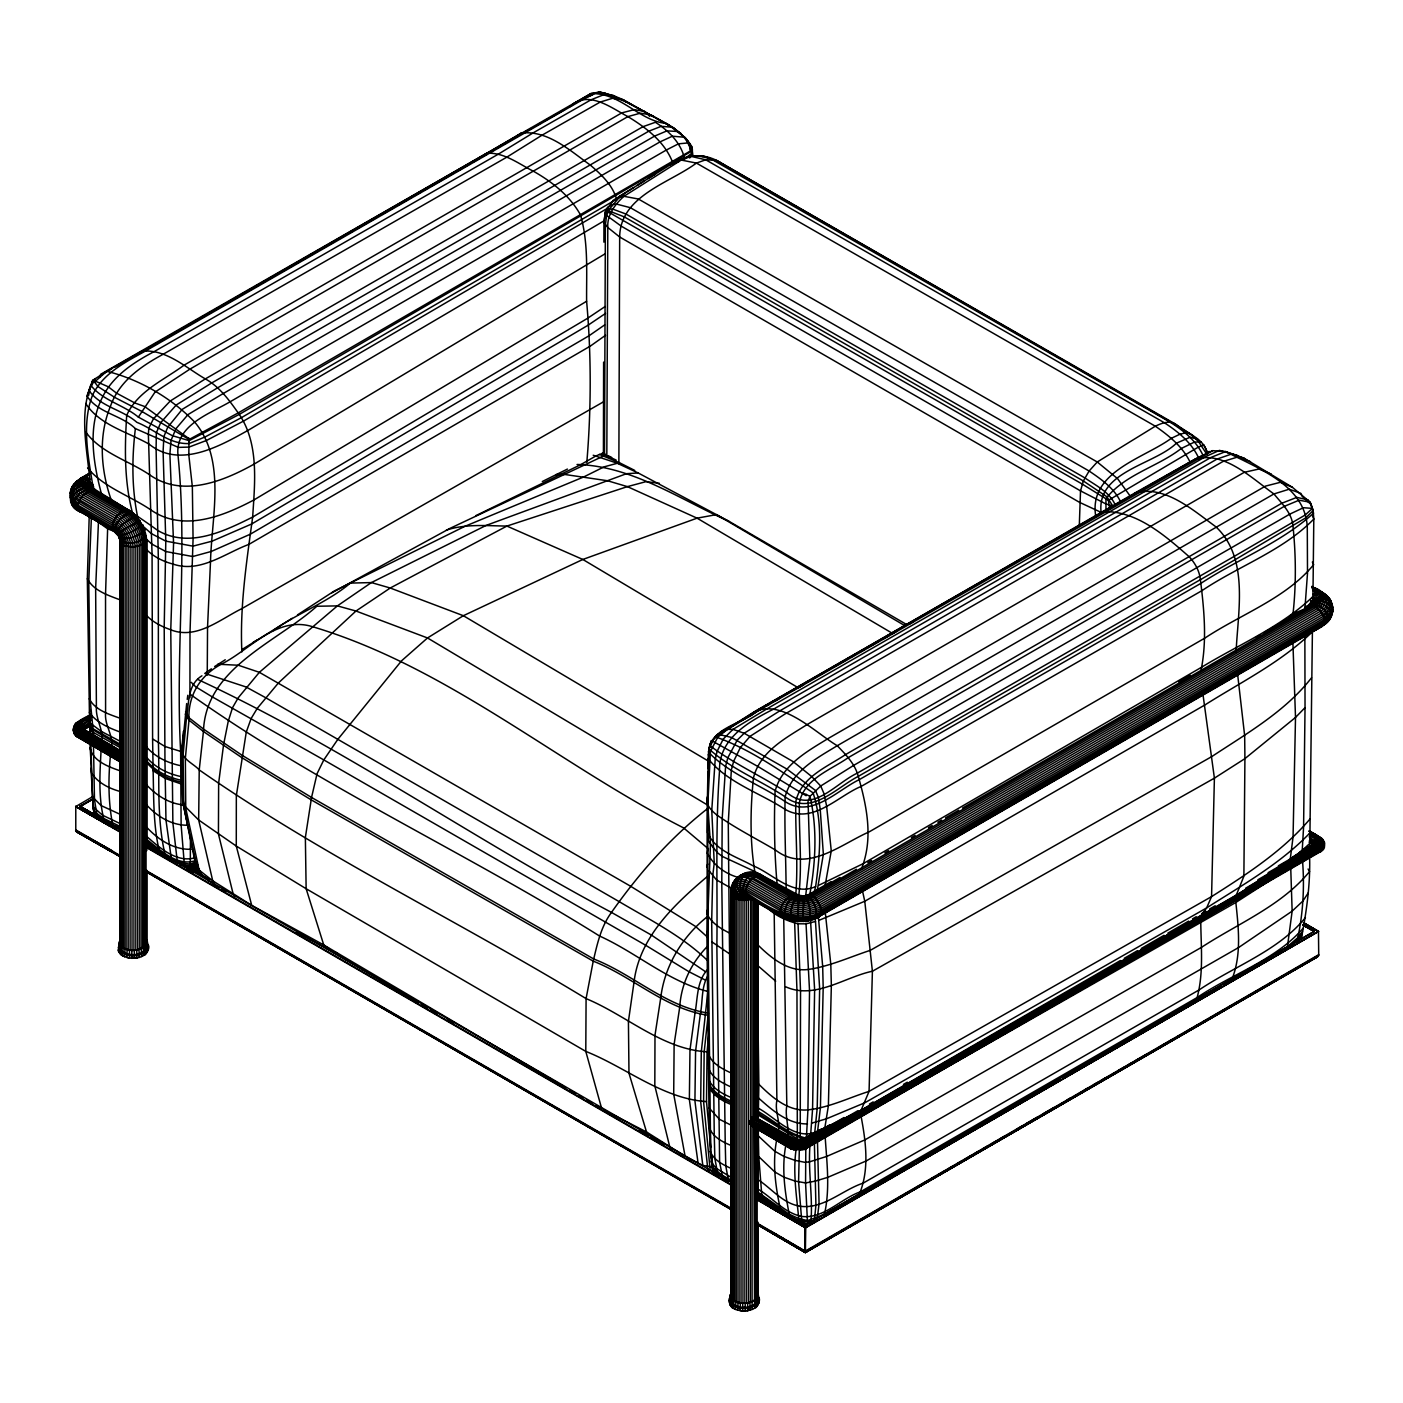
<?xml version="1.0" encoding="UTF-8"?>
<svg xmlns="http://www.w3.org/2000/svg" width="1403" height="1403" viewBox="0 0 1403 1403"><rect width="100%" height="100%" fill="white"/><g stroke="black" fill="none" stroke-linecap="round" stroke-linejoin="round"><path stroke-width="1.5" d="M184.635 867.808L181.127 825.034L180.636 751.394C175.217 652.746 187.809 554.185 178.058 455.712C174.41 425.512 209.257 414.043 230.022 401.819L666.232 150.086L678.403 143.843L688.242 142.913L691.697 146.491L692.819 155.891M189.931 697.659L190.001 632.771L193.07 539.155L192.351 486.683L188.826 455.168L189.002 438.648L144.632 406.502L134.881 402.994L116.431 393.086L108.189 386.737L93.001 380.125C77.849 412.131 87.46 450.17 90.248 483.965M689.592 157.96L692.363 155.347L692.363 149.402L689.487 145.351M757.269 1224.731L757.269 1292.584C759.093 1305.088 735.295 1306.596 730.945 1296.477L730.823 891.87L732.875 884.153L732.401 888.169M603.413 453.695L603.623 362.097M603.904 242.158L603.939 222.533L605.412 211.59L613.251 200.296L676.877 160.696C690.574 153.734 707.13 154.102 720.213 162.502L1178.152 426.266C1188.534 434.158 1206.019 439.577 1207.334 454.888M707.813 983.941L707.796 772.018M757.795 1199.986L805.497 1227.607L805.322 1252.581L1318.276 956.25L1318.715 954.706L805.304 1251.108L756.164 1222.574M604.5 454.695L605.377 224.848L606.622 215.466L609.533 208.959L619.723 196.876L623.914 196.297L638.347 198.998L1097.251 461.99L1117.56 478.633L1130.257 496.171M606.815 457.132L607.797 227.496C607.008 214.712 615.023 204.417 623.914 196.297L681.262 160.065L691.048 156.364L705.744 159.802L1164.244 422.671C1178.31 431.826 1191.989 442.927 1198.969 458.658M618.863 463.727L619.67 236.984C620.179 195.736 669.424 183.232 696.414 163.081L705.744 159.802L716.53 160.328L1174.644 423.618L1193.164 435.772M1095.831 516.742C1087.886 471.794 1143.813 458.535 1171.33 438.297L1180.046 434.176L1185.325 432.931L1189.937 433.773L1198.548 441.594L1206.527 453.818L1206.773 450.837L1203.774 444.821L1198.302 447.136L1108.388 500.292L1082.151 484.017L608.639 212.169M89.915 734.769L89.915 724.351L90.809 734.295M207.241 675.106L207.539 627.369L210.503 561.674C211.66 516.181 226.444 459.64 194.614 421.987C171.289 397.803 139.037 379.248 106.786 371.286L93.001 380.125L98.087 386.614L114.783 397.452L141.773 411.377L189.124 439.472L238.177 412.92L690.539 150.875L689.399 143.457L684.594 137.231L673.914 128.111L623.037 99.666L613.514 95.597L599.677 91.984L590.944 93.545L100.63 374.32L100.051 377.302M586.822 462.288C591.312 408.606 591.382 354.836 586.612 301.277C586.366 272.498 588.576 242.737 580.421 214.782C569.899 195.876 552.344 181.987 533.789 171.447C518.864 163.958 504.133 152.12 486.595 153.278L115.309 366.92M758.216 1121.278L758.883 1084.273L756.936 948.147M1079.275 526.388L1080.52 490.875L1083.344 480.983L1089.114 471.022L1097.251 461.99L1155.318 426.196C1161.912 423.04 1170.821 419.462 1176.977 425.39M1309.753 848.622L1312.401 631.753C1281.413 662.111 1241.427 681.858 1204.984 704.902L864.774 901.27L818.703 920.456L822.684 966.492L823.193 987.782L820.422 1107.704L817.598 1131.186C795.694 1142.06 775.631 1117.454 758.234 1108.142M190.457 836.17L190.247 872.21L197.858 868.931M1309.665 858.864C1310.209 885.977 1306.298 912.792 1301.195 939.308M710.672 1147.303L706.516 1101.618L707.059 1051.812L709.252 1030.205M817.598 1131.186L861.021 1110.439L1236.113 895.588L1290.181 859.723L1302.23 850.428L1303.58 827.156L1305.036 707.638L1304.86 635.261M776.508 1140.797C772.194 1164.297 775.754 1188.779 781.015 1211.911L798.973 1221.452L807.549 1223.644L805.568 1182.939L805.813 1147.864M707.813 946.096L707.813 890.659M1312.892 601.712L1313.804 519.057L1313.138 510.587L1310.156 502.204L1292.338 487.262L1244.286 458.325L1225.643 451.556L1212.63 450.661L1196.11 458.553L1137.517 491.471L759.005 709.392C744.853 723.562 713.741 726.158 708.813 748.799C706.112 810.531 707.691 872.385 706.884 934.205L708.953 1107.844L710.251 1151.512L712.882 1171.593L712.514 1166.893L702.798 1165.455L686.961 1157.317M707.919 767.757L708.989 748.939L712.198 742.099M712.952 740.065L715.372 736.803C750.728 749.272 782.12 771.913 813.056 792.835C822.93 822.509 819.896 856.005 815.634 886.538C792.976 897.096 772.316 873.175 752.902 865.739C736.943 856.759 715.46 851.06 707.48 832.645L707.796 785.785M708.217 768.686L709.199 749.833M117.133 533.649C117.378 526.037 129.181 518.742 136.757 516.532L145 529.913L140.598 534.034L131.233 537.84L121.184 538.945L113.082 530.352C109.978 521.337 120.605 507.693 130.181 510.885L95.439 490.804C85.162 487.665 70.992 506.501 82.146 512.586C55.769 502.449 80.146 473.425 96.316 491.576M1212.63 450.661L762.197 708.568L727.42 729.367L717.757 737.171L710.444 751.429L707.796 805.041L710.462 844.01L707.866 915.685L710.427 1130.625L711.111 1153.757L714.022 1173.452M758.216 1111.562C773.982 1120.541 788.258 1134.115 806.392 1138.166L807.935 1109.878L809.531 990.693L806.041 923.84L815.494 921.455L814.775 917.58M95.439 490.804L97.333 492.313L93.299 487.472C87.126 482.842 76.919 482.544 71.728 488.805L72.868 495.89L75.499 499.17L113.573 521.723C121.973 527.107 128.234 536.455 128.848 546.539L128.848 949.796C135.214 950.76 145.088 949.656 146.789 942.185L146.789 870.228M74.885 731.331L74.833 733.173C68.537 724.036 84.952 717.792 90.353 714.811M119.729 745.572L90.686 728.49L89.406 712.724L87.319 578.72L89.213 516.164M119.308 761.198L76.797 736.61C72.43 733.804 71.535 724.422 78.55 725.053C90.704 728.403 75.499 732.98 90.125 723.457M118.501 948.972C116.239 952.374 126.445 958.179 120.974 954.636L121.675 947.13L119.308 943.202L119.816 940.396M119.009 944.868L119.816 944.324L118.466 950.48L119.693 952.462L118.466 947.849L119.939 943.447M119.343 945.727C120.676 958.495 148.157 957.302 146.982 944.044L147.806 944.57C151.962 948.007 142.054 960.564 143.685 952.918L143.106 948.007L146.859 944.324L146.982 940.115L146.947 945.797M148.157 950.164L148.209 948.674M119.693 944.605L118.869 949.322C125.06 958.67 145.807 958.039 148.209 946.043L147.368 945.447M732.541 1299.827L732.541 1307.684L729.735 1304.632L729.876 1297.547C726.473 1301.23 734.471 1313.278 733.488 1305.825L734.085 1300.897L730.174 1295.898L731.577 1291.742L731.577 1295.67M730.56 1305.141L729.385 1301.668M757.866 1222.785L757.848 1296.74C758.97 1311.489 726.07 1310.893 730.226 1294.478M757.059 1291.479C761.601 1303.159 741.363 1305.79 734.085 1300.897M730.56 1297.284L729.735 1302.002C735.172 1313.541 765.95 1308.508 756.568 1294.566M757.83 1295.846L757.059 1295.425L758.672 1297.249C762.022 1301.072 753.464 1313.033 754.568 1305.614L753.727 1125.574M1304.79 607.517L1310.069 604.237L1310.981 600.203M1321.573 848.885L1319.557 852.112C1332.271 846.991 1316.803 832.944 1313.804 845.167L1313.752 842.765L1309.718 840.046M1322.713 846.5L1322.643 848.324L1323.994 846.693C1328.062 837.363 1312.875 836.504 1313.752 844.729L1313.05 843.133C1313.243 838.117 1321.503 834.645 1323.362 840.783L1323.362 842.747M1323.538 841.853L1321.17 847.482L806.567 1144.585L800.166 1145.918L790.503 1144.76L749.009 1120.576M962.493 808.058L1312.857 605.78C1318.083 603.746 1318.61 596.328 1313.208 594.153C1321.135 587.611 1330.132 597.064 1332.184 604.605C1336.077 619.232 1320.96 628.246 1309.455 632.823M92.808 518.145L107.628 528.808L105.541 594.258L105.593 712.917C104.278 725.105 113.853 735.716 111.468 747.694M93.475 744.975L94.475 799.587L97.368 817.686M93.755 736.803L90.318 701.377L88.775 581.807L91.405 516.883M810.022 1145.041C807.847 1171.014 813.109 1196.969 810.846 1222.907L807.549 1223.644M826.104 1239.778L805.34 1252.598L756.27 1224.065M98.403 523.231L95.65 588.383L96.404 707.217C95.509 719.423 103.945 730.367 101.928 742.433M810.706 1133.712L812.565 1109.229L814.634 989.746L810.443 918.842M90.476 714.53L90.266 723.159L101.156 731.314L119.957 741.17M479.826 157.574L521.25 133.075C547.801 129.97 570.162 150.735 590.347 165.116C601.186 174.428 612.62 185.038 616.601 199.208L241.509 417.603L205.031 436.982L189.072 443.541C169.184 444.488 154.295 429.213 136.845 422.321C122.359 409.43 100.069 406.8 88.863 390.28L94.738 379.95M804.147 1141.148L800.219 1140.13L800.534 991.377L798.061 923.788C786.259 920.754 774.754 915.545 766.178 906.671M799.868 1149.671C805.269 1151.828 803.744 1144.813 802.498 1141.972C795.764 1137.289 801.516 1145.199 809.285 1136.465M800.219 1140.13L797.342 1138.85L796.957 990.658L794.659 922.911M799.289 1150.67L798.588 1181.922L801.99 1223.942M183.407 731.349L181.688 750.149L182.741 801.937L195.683 864.844L199.208 872.456L209.065 880.821M186.669 703.569L181.846 751.762L182.741 801.937L196.911 867.457L199.208 872.456L203.786 876.998M74.78 485.947L74.92 484.456L71.956 487.963L71.956 491.032M119.571 831.786L75.674 806.444L119.746 831.611M710.199 1170.488L703.587 1101.688L704.166 1051.934L708.392 1013.071C666.162 1006.968 632.823 974.12 593.732 958.986L311.554 797.448L242.105 755.305L203.733 729.262L189.265 717.985L185.529 711.865M1331.377 605.465C1332.464 595.03 1318.592 590.189 1311.787 597.888M101.051 750.921C99.806 774.175 98.228 798.605 104.383 821.299M801.604 1141.744L802.393 1139.797L811.863 1134.325M1320.276 627.229C1325.853 623.195 1335.779 616.548 1328.746 608.832C1324.222 603.448 1315.856 600.659 1309.35 603.991M1332.184 604.605L1332.184 610.673M70.922 496.259C67.853 486.227 80.357 473.863 89.739 481.878L87.933 484.789L89.511 489.173L125.516 510.236C136.301 517.233 144.334 529.247 145.193 542.224L145.193 945.745L139.195 949.217L139.195 545.679C138.318 532.719 130.286 520.688 119.501 513.708L85.004 493.803C75.113 489.261 80.743 477.248 89.301 475.143M75.78 806.76L75.78 829.927L119.518 855.181M707.743 849.972L707.34 853.392C713.917 865.528 725.369 873.894 738.592 877.559L740.416 877.085M762.864 904.9C759.514 905.268 750.026 892.922 748.29 900.024L748.29 1302.51M796.08 1149.583C792.625 1173.978 797.044 1198.495 799.131 1222.837M110.381 756.217C108.101 779.875 108.241 804.41 113.327 827.735M181.899 748.518C180.689 758.935 193.561 763.46 199.226 769.914C322.269 855.549 458.15 920.859 586.086 998.62C626.071 1015.088 662.321 1049.356 707.059 1051.812M804.55 793.852L806.287 794.466L806.129 795.711L758.146 766.634L711.549 740.609L708.375 752.061C729.034 773.719 759.689 784.505 784.505 801.148C811.127 819.352 836.96 790.257 859.267 779.647L1200.933 583.332C1237.762 559.218 1280.921 542.856 1313.541 513.182L1312.331 509.57M1292.584 617.478C1296.284 587.033 1296.074 556.114 1292.935 525.616C1291.689 512.709 1281.711 503.449 1273.942 493.944C1252.388 478.809 1222.592 449.153 1193.778 459.921L756.164 710.655L716.319 735.54L714.881 737.803L722.107 731.209L727.42 729.367L732.98 729.367L744.186 733.243L793.326 761.741L811.53 776.403L820.72 785.996L823.982 793.589L826.613 805.971L831.26 850.849L824.771 887.503M1304.772 610.621L1307.508 573.213L1307.28 527.037C1305.106 484.807 1257.491 468.339 1225.643 451.556L1211.035 457.396L773.912 708.953C748.711 721.686 718.687 738.522 719.546 770.685C715.214 829.155 717.67 887.713 716.863 946.288L719.616 1162.315L722.826 1178.029L713.268 1170.47L712.514 1166.893L712.514 1172.136M814.319 1221.697L815.915 1205.054L814.406 1143.62M187.248 699.431L187.809 695.274M201.927 675.808C187.616 684.348 189.002 702.763 186.564 717.143L183.074 755.007L183.758 805.112L198.665 819.983L236.283 846.079L306.135 888.73L585.788 1051.391C625.668 1067.209 662.462 1098.584 706.516 1101.618M814.775 1132.309L817.195 1108.388L819.65 988.641L815.494 921.455M182.881 798.728L186.95 821.404M816.932 892.466L823.351 854.269L820.229 809.268L818.335 797.307L815.476 790.45L786.732 768.967L731.314 737.382L718.126 734.26L712.128 741.047L708.813 748.799C730.788 768.809 760.268 780.296 785.136 796.799C811.039 816.581 836.539 787.486 858.285 776.368L1235.254 559.622L1305.755 517.847L1313.138 510.587L1310.156 502.204L1299.09 500.205L1284.236 506.395L848.149 757.69C830.488 770.194 804.007 778.718 799.359 802.902C798.886 833.663 802.306 864.494 798.816 895.237L805.638 896.254L809.864 859.285L808.075 801.236L809.952 796.378L820.72 785.996L853.813 765.301L1289.743 514.164L1303.44 507.711L1312.436 508.395L1305.158 515.041L1234.675 556.114L857.268 773.158C834.276 783.926 812.547 814.687 786.609 792.274C761.496 776.122 733.506 763.565 709.813 745.589L711.549 740.609M1290.181 859.723L1293.057 837.047L1295.513 717.442L1292.882 642.03M88.599 395.628L90.844 384.65M801.481 897.517C807.619 898.078 797.009 928.348 809.478 920.193C811.355 913.844 809.233 896.219 802.358 897.394M817.177 1219.172L819.071 1203.932L817.458 1140.393M754.568 1308.245L752.078 1309.473L752.096 898.92C745.116 901.568 734.225 900.954 730.945 893.167C729.209 877.05 749.184 867.107 762.11 875.7L796.851 895.798L798.167 897.692M730.823 1295.267L731.559 889.344L730.945 1296.477M89.529 389.385L86.898 395.927C98 413.254 121.167 414.762 135.372 428.599C131.742 459.009 131.636 490.506 138.423 520.478M90.283 724.492L84.601 727.771L83.373 730.209C88.161 725.07 76.376 717.933 74.377 725.632L74.377 727.596M802.078 1148.706L805.585 1148.847L1321.17 851.288C1322.889 836.767 1302.738 848.762 1299.073 853.042M75.78 724.702L76.358 723.019L91.248 714.513M119.939 941.238C118.764 946.323 124.727 949.147 128.848 949.796M76.797 736.61L74.184 733.523C73.096 728.332 82.198 725.088 84.338 730.226L83.303 728.753M1236.113 651.711C1237.867 611.217 1249.354 558.166 1215.857 526.774C1193.585 510.674 1164.157 484.088 1134.729 493.225M119.588 538.243C118.553 530.79 119.343 546.995 125.113 545.644C132.25 547.801 142.597 547.188 146.578 539.962C145.789 527.809 138.266 516.55 128.147 510.026L94.211 490.436L91.669 487.42L92.931 484.403M83.864 729.385L81.567 724.685L75.639 724.158L74.833 727.789L76.797 731.244L120.605 756.866M786.031 1144.146C781.208 1168.19 785.014 1193.181 789.784 1217.015M787.118 1138.026C789.836 1127.381 784.61 1116.63 786.82 1105.827L783.733 918.912M1320.889 850.551L1322.678 849.499L1324.169 845.728C1319.294 834.785 1309.385 849.92 1303.633 851.06M83.531 728.859C81.479 724.772 73.868 726.017 73.307 730.595L74.675 734.33M1287.27 947.972L1292.145 911.143L1290.707 867.072M750.237 1122.926L790.222 1145.935L800.219 1147.128L806.83 1145.76L1321.608 848.552L1324.239 843.712L1322.854 839.959M778.016 1132.519C780.927 1121.891 774.456 1111.351 776.894 1100.478L774.193 913.651M83.742 729.122L83.566 730.104L84.022 728.438M1311.91 587.471C1322.433 589.453 1331.693 603.816 1318.943 609.831L816.371 899.989C806.848 904.865 794.852 905.163 785.259 900.305L750.71 880.365C741.521 871.737 725.754 883.75 735.751 893.237C736.768 899.358 757.62 898.148 747.062 897.938C720.844 891.589 742.257 861.828 760.724 875.718M1200.863 671.178C1207.176 640.978 1204.177 610.059 1200.407 579.737C1199.46 570.881 1195.093 563.059 1189.078 556.64C1165.262 535.823 1136.132 510.008 1102.583 511.692L1099.917 513.533M824.789 1128.205L828.384 1105.722L831.348 985.537L830.804 964.264L825.21 911.775M707.954 975.699C700.974 987.221 702.956 1001.812 700.255 1014.597L695.572 1051.215L694.923 1100.846L702.798 1165.455M809.636 895.254C815.704 863.143 817.475 828.156 809.952 796.378L806.287 794.466M119.869 541.014L119.799 537.279M824.035 1216.015C830.33 1190.235 826.911 1163.42 825.192 1137.272M198.104 867.703L197.911 870.088L201.278 874.63M800.096 1150.022C802.762 1130.8 790.029 1148.32 799.991 1150.022M800.517 1141.183C805.041 1135.343 811.144 1151.898 802.498 1149.303M813.81 893.711L815.634 886.538M1296.898 941.922C1302.913 915.685 1304.65 888.467 1302.598 861.652M1063.807 1076.575L1196.443 1000.023C1203.879 974.734 1201.056 947.884 1200.758 921.894L1200.722 919.912M757.62 1200.144L805.55 1227.818L1318.574 931.364L805.147 1227.607L805.304 1251.108L805.497 1227.607L770.878 1207.808M708.234 754.972L708.603 753.727M90.371 709.55L89.406 712.724C97 722.913 109.294 728.122 120.904 732.296M810.969 892.624C804.533 901.287 796.343 892.483 789.415 896.535C783.663 900.726 778.139 908.881 781.243 916.106C793.274 922.139 808.286 921.789 820.246 915.721L1323.292 625.282C1336.357 618.144 1319.434 599.73 1308.718 604.763M861.442 868.913C873.438 838.643 866.931 806.602 858.285 776.368C855.076 764.004 845.851 754.639 837.258 745.712C815.95 733.173 781.033 697.484 753.692 712.391L718.827 734.962M142.983 524.845L131.023 532.263L118.571 536.209M71.956 487.963L78.13 480.177M199.822 872.508L200.015 870.579M606.271 210.836L607.446 207.346L612.883 204.364L616.601 204.101L630.333 207.679L1089.114 471.022C1101.355 479.335 1114.333 488.279 1120.751 502.151M144.702 946.902L144.702 954.759L147.315 950.796M755.586 1299.581L755.586 1307.456L759.041 1302.861L758.234 1298.126M707.533 796.466C704.569 803.972 711.268 810.39 716.53 814.757C735.172 828.103 755.796 838.415 775.491 850.06C806.602 874.157 841.081 844.062 869.246 831.839L1205.002 638.014C1240.813 614.251 1286.095 598.38 1313.646 564.69L1312.349 562.077M738.048 1302.458L737.68 1310.121L742.731 1311.016L745.239 1310.823L745.186 1303.124M121.675 947.13L127.164 949.778L126.796 957.442L131.864 958.319L134.372 958.126L134.32 950.427L143.106 948.007M706.638 866.861L707.708 863.985M707.989 834.838L707.796 839.766L710.462 844.01L717.459 852.761L722.264 856.391L754.796 871.509L798.816 895.237M70.273 493.19L71.799 489.472M93.65 486.648C88.652 481.983 80.059 479.721 74.254 484.158C70.448 489.928 74.271 497.153 79.866 500.029L114.432 519.987C123.482 525.792 130.233 535.858 130.917 546.732L130.917 950.059M75.552 483.228C71.939 488.718 75.587 495.575 80.918 498.311L115.484 518.268C125.113 524.476 132.285 535.174 133.022 546.732L133.022 950.129M1332.569 609.814L1331.044 613.497L1324.239 619.775L821.088 910.266C808.602 916.597 792.923 916.966 780.349 910.687L745.922 890.817C740.924 886.819 732.471 889.695 733.26 896.745L733.26 1299.827M1328.746 620.389L1330.149 616.987L1328.781 618.092M1332.727 611.357L1331.201 615.075L1324.362 621.371L821.193 911.88C794.975 926.313 767.108 906.426 745.887 892.466C741.415 888.871 733.874 891.449 734.611 897.745L734.611 1300.739M74.85 724.807L74.008 728.648L76.078 732.296L119.974 757.971M731.244 888.222C732.875 880.365 742.696 879.681 748.343 883.644L782.927 903.62C793.94 909.144 807.672 908.811 818.615 903.251L1321.451 612.936C1328.325 609.814 1331.868 600.081 1325.361 594.732M734.015 883.013L736.996 878.366L735.435 882.049M858.531 1196.11C869.913 1170.628 865.949 1141.744 860.863 1115.227M1236.113 895.588L1243.882 876.244L1244.917 758.637L1244.671 735.803L1237.621 674.334M801.85 896.394L799.815 896.64L798.5 902.024L798.026 921.508L782.927 917.509L748.062 897.359C740.749 888.836 754.183 870.053 764.039 877.243M805.182 1225.1L1314.348 931.329L1303.58 925.086L1314.348 931.329L805.392 1225.17L756.112 1196.654M861.021 1110.439L869.071 1091.376L872.403 971.244L864.774 901.27L862.179 889.502M707.621 930.908L706.884 934.205L707.971 936.625M707.533 909.74L706.691 913.125C710.865 922.7 720.388 928.418 729.314 932.96L731.594 1104.705C722.563 1101.022 713.145 1095.848 708.761 1086.659M144.053 946.797L144.053 543.259C143.176 530.071 135.021 517.847 124.043 510.745L89.792 490.962C84.39 488.788 84.917 481.369 90.143 479.352C87.004 476.915 80.936 475.827 79.112 480.37L88.582 474.916M1323.538 845.658L1324.046 844.694M1313.997 931.417L1302.615 924.77M146.122 535.63C140.861 542.908 123.867 547.135 119.255 537.7M1313.103 845.588C1315.102 840.835 1322.959 842.993 1323.345 847.728L806.918 1146.83L800.236 1148.215L790.117 1147.005L749.763 1124.013M76.955 480.931L75.341 483.106L77.849 481.282M71.728 488.805L70.816 493.874L74.797 500.853L112.906 523.424C120.623 528.352 126.358 536.928 126.919 546.17L126.919 949.34M1313.682 844.904L1314.243 841.747L1309.876 838.801M120.009 829.524L80.357 806.567L93.615 798.605M95.457 378.81L92.16 381.195L91.3 385.948C103.454 400.802 123.832 405.011 138.353 417.094L155.031 392.086L190.019 369.059L627.895 116.607L640.277 113.187L650.799 114.818L667.793 124.323L685.769 138.213L690.364 144.246L692.363 155.347M708.164 968.947C696.572 980.539 697.8 998.322 694.976 1013.282L689.978 1049.97L689.364 1099.566L698.133 1163.561M1308.333 892.799L1302.913 901.007L1292.145 911.143L1238.744 947.446L866.23 1160.947L827.752 1177.345L815.283 1181.133L805.568 1182.939L795.08 1181.063L784.119 1177.257L774.912 1172.049L758.777 1156.668L758.234 1129.643M712.075 1159.124L711.093 1161.859L716.039 1168.19L732.156 1177.959M750.991 715.6L753.692 712.391L829.839 669.161M1305.439 917.597C1278.519 950.76 1234.096 966.351 1199.162 989.887L863.126 1183.15C842.694 1189.797 823.543 1209.088 800.815 1206.334C782.295 1203.792 771.212 1187.604 756.498 1178.73M710.269 743.66L711.339 740.959M1311.542 677.754C1285.446 711.409 1246.811 733.436 1211.701 756.638L870.298 950.34C850.008 956.969 830.295 966.123 809.04 969.35C788.398 972.525 770.405 957.512 756.883 943.921M1201.494 914.914L1206.633 907.916L1211.561 896.622L1214.402 778.156L1202.967 694.38M803.182 897.166C814.564 891.186 824.052 926.19 806.743 919.298M1303.229 928.137C1275.467 960.248 1231.781 974.068 1197.11 997.551L860.372 1191.831C841.011 1198.478 823.386 1219.365 801.481 1216.401C783.663 1212.578 772.229 1197.338 757.322 1188.709M120.132 535.543L119.237 537.068L120.325 542.137L120.325 944.868M1302.493 931.539L1297.898 937.59L1287.551 946.499L1233.588 978.733M1302.159 933.188L1297.582 939.063L1288.743 946.709M713.653 1169.506L713.566 1171.54M1310.192 818.756C1283.114 850.832 1246.741 874.279 1211.561 896.622L869.071 1091.376C848.815 1097.795 829.278 1107.563 807.935 1109.878C788.223 1111.79 771.825 1097.146 758.883 1084.273M1301.861 934.801L1289.883 946.867M707.796 945.99C691.469 962.546 681.121 983.749 679.718 1007.179L674.124 1044.253L673.703 1094.13L685.102 1156.265L646.502 1131.958L603.728 1109.948M91.388 483.053L89.88 485.473L91.213 489.138L126.884 510.008C137.389 516.795 145.21 528.475 146.052 541.102L146.052 944.605M77.972 722.177L75.955 725.421L77.726 730.297L119.308 754.604M1331.044 616.583L1324.239 622.862L821.088 913.353C794.975 927.716 767.231 907.881 746.08 893.974C742.169 890.8 735.523 893.062 736.207 898.621L736.207 1301.528M1323.52 624.879L1327.448 621.319M1320.469 851.831L1323.169 848.675M1298.073 940.536L1301.616 936.38M811.548 918.895C829.261 920.456 818.756 892.554 806.129 895.114M1313.927 931.294L1302.598 924.84L1314.348 931.329M1310.086 832.768C1280.623 863.617 1242.374 885.083 1206.633 907.916L864.862 1102.758L826.735 1118.7L811.863 1123.101M75.657 806.62L92.861 796.553M75.657 829.787L76.919 832.049L111.03 851.411L112.433 850.919L84.461 835.451M1298.968 940.589L1301.388 937.87M794.835 919.421C786.276 922.841 792.66 894.062 799.692 897.411M1321.451 626.843C1329.798 619.161 1317.364 602.939 1307.386 605.728M732.892 883.434C736.61 877.84 744.432 878.892 749.448 881.943L784.014 901.901C794.361 907.11 807.286 906.812 817.563 901.568L1320.276 611.322C1333.639 605.079 1324.537 589.734 1313.278 587.576L1320.854 591.961M738.627 877.594L741.065 874.998L746.571 874.437M74.254 484.158C67.221 491.997 70.045 503.782 77.639 509.798M1318.276 956.25L805.34 1252.598L755.971 1223.802M1313.085 596.415C1281.237 626.966 1238.989 644.398 1201.617 667.214L863.143 863.669L818.914 885.24M1305.036 707.638L1295.513 717.442L1244.917 758.637L1214.402 778.156L872.403 971.244C844.974 976.874 814.564 1000.058 785.662 986.765M734.4 880.558L735.575 879.348M808.549 920.736L809.478 920.193M730.805 1296.126L732.156 1294.811M1306.737 849.692L1309.771 846.851M1302.23 850.428L1309.841 843.343M1061.72 1104.266L805.357 1252.16L770.843 1231.711M707.428 876.401C674.615 904.269 639.189 937.029 633.981 982.468L628.421 1021.314L628.982 1073.225L646.502 1131.958L649.221 1135.501L639.768 1130.713M127.164 949.778L131.864 950.462L131.777 958.161L136.933 957.846L136.74 950.164M745.186 1310.981L750.272 1309.999L749.921 1302.352M1206.913 453.45L1209.246 451.415M118.466 947.849L119.343 941.799M729.332 1300.528L730.226 1298.406L730.174 1303.755M707.2 916.773C682.489 936.485 664.584 965.773 660.795 997.463L654.991 1035.239L654.815 1085.782L669.529 1145.953L672.019 1149.794M708.445 807.9C670.915 837.117 638.803 873.543 611.48 912.406C600.905 926.629 597.204 944.254 593.223 961.16L586.086 998.62L585.788 1051.391L601.782 1108.949M83.303 730.016L90.879 725.632M1310.051 842.712L1313.646 844.816L1315.348 841.677L1309.122 836.872M331.862 592.82L449.854 528.44L606.219 454.73L602.694 453.327L596.205 455.8L580.596 464.709L475.757 515.673M751.359 1125.697L790.941 1148.934L792.941 1148.198M188.774 438.034L187.651 438.876L189.002 438.648M755.323 1117.49L794.344 1139.815C800.587 1142.428 796.308 1138.692 794.624 1142.042C791.415 1144.62 796.08 1152.389 792.204 1148.741M76.025 481.93L81.549 477.704M82.724 477.318C74.271 480.773 73.412 492.962 82.146 496.68L116.712 516.637C126.814 523.161 134.355 534.42 135.144 546.556L135.144 950.006M87.021 477.757C80.445 480.387 79.778 489.805 86.565 492.628L121.009 512.516C131.97 519.601 140.142 531.825 141.019 545.013L141.019 948.551M88.582 478.423C82.689 480.755 82.093 489.173 88.179 491.681L122.535 511.516C133.548 518.654 141.773 530.93 142.65 544.189L142.65 947.744M1318.943 627.351L1321.994 625.142L1320.328 625.159M1327.676 621.441L820.773 914.633C808.479 920.859 793.063 921.227 780.682 915.037L746.519 895.324C743.134 892.518 737.364 894.483 737.996 899.323L737.996 1302.142M605.57 335.282L590.347 346.085L248.84 544.417C224.848 553.326 199.927 573.406 173.043 564.076C162.906 561.463 153.155 556.553 145.859 548.924M94.597 381.914L106.786 371.286L142.036 351.188C166.15 348.926 185.705 367.586 205.329 378.898C220.025 387.053 229.759 401.012 239.264 414.411C259.257 444.102 254.767 483.07 252.663 517.058C246.612 561.779 239.685 606.64 241.877 651.904M211.362 668.828L204.803 673.422L246.086 686.979L265.448 697.589L618.846 901.445C649.203 919.456 681.49 935.573 707.2 960.196M214.641 666.53L225.252 659.761M604.64 324.935L589.155 335.685L250.295 534.21L211.292 551.449L192.72 556.535L165.852 551.537L151.77 544.048L145.579 538.454M138.353 417.094L172.271 435.649L189.107 440.647L239.264 414.411L672.651 162.38C664.636 141.668 646.239 127.778 627.895 116.607C612.041 108.364 590.54 91.283 572.845 104.155L590.944 93.545L604.062 92.879L624.563 100.63L653.64 116.8L625.896 101.84L605.359 93.475M605.535 313.413L587.98 325.268L251.751 523.95L212.063 541.172L192.965 546.153L165.8 541.137L151.419 533.649L140.44 523.968M605.114 306.538L587.366 318.428L252.663 517.058C223.831 531.369 188.914 548.468 157.838 530.527C137.108 515.41 115.344 501.765 93.282 488.507C88.494 458.571 81.269 424.355 92.458 395.365C102.857 373.233 125.516 362.167 146 350.715L582.666 99.683L594.697 93.545L613.514 95.597L616.25 97.544M146.859 952.181L146.859 944.324M757.725 1304.878L757.725 1297.003M604.991 253.873L254.504 463.884C223.358 481.387 182.372 497.907 149.718 474.863C128.69 460.535 100.753 453.011 85.653 431.861M297.471 614.9L334.23 591.031L464.796 526.371L583.911 476.862L604.097 466.848L619.442 462.709L634.752 470.426M1324.888 624.37C1336.691 616.601 1334.323 598.222 1322.082 592.329M1209.947 914.844L1244.917 894.711M1248.565 892.343L1252.213 889.976M1276.081 876.507L1235.85 902.462L847.85 1123.715M241.737 649.712L292.192 618.285M741.678 720.511L745.203 718.283M748.711 716.056L752.236 713.829M683.84 158.872C692.17 153.33 702.815 156.575 711.567 159.24L1169.821 422.005C1183.22 430.37 1196.25 440.612 1202.967 455.361M618.758 196.858L633.472 187.686M637.137 185.406L644.486 180.812M648.168 178.532L655.517 173.954M603.956 401.556L241.772 608.674C220.148 619.284 196.367 640.031 170.763 629.807C162.204 626.703 153.699 622.686 147.21 616.163M139.055 949.656L139.055 957.512L141.668 956.53L141.194 948.937M747.606 1310.718L750.272 1309.999M521.25 133.075L513.726 138.371L517.514 136.231M586.612 301.277L254.118 499.836C222.867 516.444 182.811 532.474 150.524 509.692C129.813 495.662 103.822 487.472 87.565 467.988M145.965 953.531L145.965 945.657M756.848 1306.211L756.848 1298.354M1276.064 954.619L1281.676 951.304M482.842 156.487L486.473 154.348M490.103 152.225L493.733 150.086M497.381 147.964L501.011 145.824M504.642 143.685L511.902 139.423M618.442 198.139L623.949 194.894M604.43 220.639L247.998 430.37C219.394 446.4 179.566 468.795 149.209 444.207C127.778 431.984 99.438 425.074 85.723 403.485M253.189 642.293L256.889 640.154M608.236 207.854L243.666 421.023L206.627 440.402L188.984 447.101L178.356 447.382L135.372 428.599M829.874 1237.586L884.504 1205.879M888.274 1203.686L892.045 1201.512M897.692 1198.215L910.88 1190.568M914.651 1188.376L918.421 1186.201M922.174 1184.009L927.839 1180.73M931.61 1178.538L935.363 1176.363M939.133 1174.171L944.78 1170.891M948.551 1168.699L952.321 1166.507M957.968 1163.227L961.739 1161.053M965.51 1158.86L971.157 1155.581M974.927 1153.389L978.698 1151.197M982.468 1149.022L988.115 1145.742M991.886 1143.55L995.656 1141.358M999.427 1139.183L1005.074 1135.904M1016.386 1129.345L1022.033 1126.048M1025.803 1123.873L1037.098 1117.314M1042.745 1114.035L1054.056 1107.476M771.124 1232.553L805.322 1252.405L1317.347 956.986M80.532 478.353L90.02 472.881M79.708 479.247L89.213 473.776M89.757 473.898C80.111 476.055 71.869 489.542 83.514 495.154L118.062 515.094C128.55 521.898 136.372 533.578 137.213 546.205L137.213 949.708M75.92 723.773L91.072 715.039M90.406 715.618C86.267 718.406 72.658 722.352 78.814 729.542L120.272 753.744M89.652 716.968C85.951 719.23 74.622 722.896 79.989 728.981L119.413 751.99M90.792 717.512C87.565 719.914 76.236 722.826 81.146 728.701L120.448 751.587M89.985 719.336L81.567 724.685L82.233 728.683L119.553 750.395M90.879 720.265C88.073 721.668 78.48 725.404 83.899 729.472M89.687 722.387L83.373 726.421L83.97 730.507L83.794 729.56M84.443 728.701L90.125 725.421M84.285 729.209L89.985 725.912M112.205 825.034L79.901 806.304L93.107 798.693M93.755 798.763L79.901 806.304L112.38 824.999L79.901 806.304M831.067 881.663L808.356 894.763L801.709 896.464M1289.076 617.232C1294.04 610.112 1314.137 610.112 1312.717 599.028L1320.609 596.45L1329.062 598.625C1332.569 604.746 1328.01 611.69 1322.468 614.619L819.51 905.005C808.005 910.845 793.572 911.196 781.98 905.391L747.413 885.433C742.134 881.698 732.892 882.312 731.349 889.695C733.804 898.043 744.747 900.708 752.201 897.955M839.923 877.524L809.636 895.009L799.57 897.183L792.257 895.184L758.111 875.472L749.711 872.719M1178.818 681.876L1190.182 675.317M1256.439 637.05L1260.227 634.875M1264.015 632.683L1313.261 603.974L1315.12 599.537L1313.489 596.678M856.444 869.281L810.987 895.535L802.393 897.99L790.854 895.728L756.603 875.946L748.08 873.157C735.979 877.173 738.224 899.621 752.061 897.745M867.808 862.722L871.596 860.548M884.855 852.884L888.643 850.692M911.354 837.573L915.142 835.399M928.4 827.735L932.188 825.543M937.87 822.263L941.659 820.089M945.447 817.896L958.705 810.25M856.198 894.5L816.371 917.509L818.615 917.141M860.004 892.326L873.28 884.662M877.068 882.469L882.75 879.172M886.556 876.998L890.344 874.806M894.132 872.613L899.814 869.334M903.62 867.142L907.408 864.949M911.196 862.757L916.896 859.478M920.684 857.286L933.96 849.622M937.748 847.43L943.447 844.15M947.235 841.958L960.511 834.294M964.299 832.102L977.575 824.438M981.363 822.246L1028.785 794.87M1032.573 792.677L1045.849 785.014M1049.637 782.821L1055.337 779.542M1059.125 777.35L1062.913 775.157M1066.701 772.983L1072.401 769.686M1076.189 767.494L1079.977 765.301M1083.782 763.127L1089.465 759.83M1093.253 757.638L1106.529 749.974M1110.334 747.799L1116.016 744.502M1119.804 742.31L1133.08 734.646M1136.886 732.471L1150.144 724.807M1153.95 722.615L1218.418 685.383M1222.223 683.191L1227.906 679.911M1231.694 677.719L1244.97 670.055M1248.775 667.863L1252.563 665.671M1256.351 663.479L1262.051 660.199M1265.839 658.007L1271.521 654.727M1275.309 652.535L1279.115 650.343M1282.903 648.151L1288.585 644.871M1292.391 642.679L1305.667 635.015M817.563 917.457L1322.468 626.176M821.912 1128.766L799.342 1140.727M1292.391 857.145L1315.979 843.028L1315.295 839.029L1309.893 835.855M830.067 1124.662L803.586 1139.955L797.57 1140.797L793.66 1140.06L754.691 1117.753M1278.379 865.826L1316.207 843.992C1320.96 839.38 1312.717 835.609 1309.315 834.066M844.027 1117.525L804.27 1140.481L797.395 1141.446L792.941 1140.604L751.903 1117.191M1268.137 872.684L1317.347 844.255C1322.52 839.415 1314.243 834.908 1310.297 833.435M858.005 1110.65L804.954 1141.27L799.868 1142.34L792.204 1141.411L752.604 1118.998M869.386 1104.073L873.175 1101.881M903.497 1084.379L907.285 1082.204M1257.86 879.786L1318.504 844.781C1324.537 838.941 1314.173 834.048 1309.788 832.137M1120.418 960.511L805.585 1142.27L799.991 1143.427L791.538 1142.41L751.061 1119.997M1124.206 958.319L1137.482 950.655M1141.288 948.463L1164.034 935.327M1167.84 933.135L1188.692 921.087M1192.497 918.895L1196.285 916.703M1201.968 913.423L1205.773 911.231M1209.561 909.039L1215.244 905.759M1245.601 888.239L1319.557 845.535C1326.519 838.538 1313.646 833.417 1308.859 830.962M1321.608 850.516L806.83 1147.724L800.219 1149.092L790.222 1147.9L750.237 1124.417M914.107 1162.982L824.42 1214.384L807.602 1220.628L798.658 1218.541L789.1 1214.156L757.638 1191.971M917.895 1160.79L1060.019 1078.767M805.497 1227.607L1318.574 931.364L1303.931 922.928L1318.469 931.417L1318.715 954.706M757.567 1223.925L805.304 1251.616L1318.662 955.233M1318.539 955.759L805.304 1252.055L770.931 1232.167M1048.83 1007.196L1052.636 1005.022M1065.912 997.375L1069.717 995.201M1075.417 991.921L1079.205 989.746M1083.011 987.554L1086.799 985.38M1092.499 982.1L1096.304 979.925M1100.092 977.751L1103.898 975.559M1109.598 972.279L1113.386 970.104M1117.191 967.93L1122.874 964.65M1126.679 962.476L1130.467 960.283M1134.273 958.109L1139.973 954.829M1143.761 952.655L1155.16 946.096M1160.86 942.834L1181.747 930.82M1185.535 928.646L1198.828 920.999M1067.28 1099.829L1071.068 1097.655M1084.326 1090.043L1088.114 1087.869M1093.796 1084.607L1097.584 1082.432M1101.373 1080.257L1105.161 1078.083M1118.419 1070.471L1124.101 1067.209M1127.889 1065.035L1131.677 1062.86M1135.465 1060.686L1146.83 1054.162M1160.088 1046.533L1173.346 1038.921M1177.135 1036.747L1180.923 1034.572M1186.605 1031.31L1190.393 1029.136M1194.181 1026.961L1199.863 1023.699M1203.651 1021.524L1207.439 1019.35M1211.227 1017.175L1224.486 1009.564M1228.274 1007.389L1266.137 985.625M1269.925 983.45L1292.654 970.402M1296.442 968.228L1300.23 966.053M1304.018 963.879L1316.715 957.197M1060.177 1104.424L1063.965 1102.249M1067.753 1100.075L1071.541 1097.883M1075.329 1095.708L1098.075 1082.625M1101.881 1080.45L1316.067 957.32M135.793 355.503L190.808 323.953M194.614 321.778L242.035 294.577M245.841 292.403L259.117 284.791M262.905 282.617L276.198 275.006M279.986 272.831L317.937 251.067M321.725 248.892L335.019 241.281M338.807 239.106L344.507 235.844M348.295 233.67L352.083 231.495M355.888 229.32L376.758 217.36M380.546 215.185L393.822 207.556M397.628 205.382L410.904 197.77M414.692 195.596L420.391 192.334M424.18 190.159L427.985 187.984M431.773 185.81L452.643 173.849M456.449 171.675L469.724 164.046M473.512 161.871L479.212 158.609M672.651 162.38L690.802 151.629C688.785 138.388 677.105 129.813 666.302 123.429C643.065 121.289 626.176 100.279 603.378 94.86L591.154 99.736L533.368 132.741L498.363 154.137L154.4 351.469C131.847 363.289 110.328 377.723 100.402 401.644C87.758 430.142 93.755 464.902 101.507 494.102M1196.443 1000.023L1220.575 986.221M1224.293 984.099L1231.729 979.855C1241.708 955.268 1238.533 928.155 1235.85 902.462L1235.78 900.621M833.645 667.004L846.974 659.428M850.779 657.27L854.585 655.113M860.302 651.869L864.108 649.712M867.913 647.555L879.33 641.066M883.136 638.909L888.853 635.664M892.659 633.507L896.464 631.332M909.793 623.774L913.599 621.617M521.302 134.074L532.666 127.655M536.455 125.516L540.243 123.376M544.048 121.237L564.883 109.469M568.671 107.329L572.459 105.19M757.953 710.602L761.759 708.462M765.582 706.305L769.388 704.148M775.105 700.939L778.928 698.782M797.991 688.031L803.709 684.804M100.42 375.232L111.591 368.989M1202.581 918.895L1206.264 916.86M141.668 956.53L143.685 955.548M1311.331 601.221C1317.435 597.66 1326.536 597.485 1331.377 603.237L1329.798 610.34L1323.292 616.355L820.246 906.794C808.286 912.862 793.274 913.213 781.243 907.197L746.694 887.24C740.661 882.487 730.507 885.959 731.401 894.43L731.401 1297.67M772.72 1232.676L776.788 1234.57M542.312 481.527L567.426 469.076M272.901 630.736C297.839 612.971 326.689 602.904 350.399 583.087L371.374 582.578L390.244 588.015L463.358 615.707L709.234 761.583M1193.778 459.921L1205.037 454.379M446.4 530.124C465.586 523.705 486.876 525.809 506.904 526.072L627.404 486.631L646.011 481.65L659.41 483.316M742.818 874.525L745.94 873.052L751.271 873.525M736.803 877.997L741.205 875.262L749.377 875.805L787.977 897.587C795.922 901.655 805.866 901.41 813.758 897.324L1315.979 607.376C1325.133 603.43 1320.907 592.171 1312.647 590.295L1316.435 592.487M744.66 874.332L747.711 872.912M585.069 97.561L592.697 94.843M739.451 875.753L741.065 874.998M813.494 919.333L819.51 916.562M192.141 872.052L199.401 868.931M192.176 872.561L199.068 869.579M190.194 871.403L198.156 868.001M197.279 867.457L190.177 870.474L186.669 870.246M197.56 866.282L190.212 869.386L186.581 869.159M192.527 872.701L198.402 870.211M197.841 865.02L190.282 868.194L186.511 867.948M196.174 864.476L190.387 866.896L181.04 865.283M196.385 863.055L190.492 865.511C181.864 865.809 174.182 861.214 166.922 857.093M140.09 520.671C134.46 525.231 118.308 529.51 118.764 536.402M196.595 861.565L190.615 864.038C173.463 863.441 159.433 851.042 146.666 840.871M194.754 860.863C176.55 866.475 159.767 849.429 146.491 839.257M194.526 857.882C176.147 863.02 158.995 847.131 146.14 835.978M1311.314 602.255C1318.346 599.081 1328.36 601.045 1332.078 608.288L1330.57 611.918L1323.888 618.092L820.773 908.565C808.479 914.791 793.063 915.159 780.682 908.969L746.186 889.064C740.661 884.662 731.331 887.853 732.191 895.623L732.191 1298.792M679.017 161.468L670.213 164.782L676.877 160.696L681.262 160.065L696.414 163.081L1155.318 426.196C1169.243 435.859 1183.115 447.031 1190.393 462.797M748.43 898.902L750.552 898.148L750.272 1302.019M814.529 1220.189C792.449 1227.274 775.228 1202.038 757.795 1193.585M749.921 1310.209L752.552 1309.227M772.965 1206.527L805.638 1225.1M594.363 93.545L599.677 91.984L603.851 93.159M803.13 896.271L805.287 895.675M807.988 920.543L815.038 918.632M806.567 1148.391L793.537 1149.355M748.623 898.411L750.815 897.85L748.974 898.043M136.74 958.021L139.388 957.302M596.713 93.282L601.869 93.299M799.517 1140.446L801.271 1140.201M803.323 921.455L809.057 920.614M134.372 958.126L136.933 957.846M763.162 876.349C748.728 863.178 733.067 896.026 751.675 898.429M749.5 873.069L754.604 873.245M742.661 874.244L746.501 873.911L755.077 876.7L789.415 896.535C796.483 900.182 805.357 899.972 812.372 896.307L1314.418 606.447C1320.328 604.132 1320.907 595.696 1314.821 593.206M555.904 474.582L564.462 474.424L607.481 480.738L627.404 486.631L697.063 518.163L892.799 633.56M751.605 897.657C740.591 899.849 732.752 884.714 739.942 876.524L743.695 876.191L752.096 878.944L786.574 898.849C795.378 903.322 806.374 903.058 815.09 898.569L1317.487 608.516C1328.501 603.536 1321.766 590.663 1312.314 588.751L1317.996 592.048M217.921 664.215L238.352 665.25L259.362 672.318L630.613 886.24L695.485 926.401L707.428 937.064M906.654 624.545L728.753 521.179L638.19 472.969L626.527 473.688L486.192 525.388L371.374 582.578L337.404 605.886L259.362 672.318L238.282 697.712L232.53 707.673L228.268 721.16L223.533 744.958L218.64 783.19L218.43 833.996L233.179 894.044L234.915 896.745M693.713 156.066L703.184 155.926L720.213 162.502M799.815 896.64L802.025 896.622M803.603 920.999L791.818 920.368L781.243 916.106M797.816 921.438L803.481 921.385M131.864 950.462L134.32 950.427M740.328 1302.931L740.1 1310.612L742.643 1310.84L747.817 1310.525L747.606 1302.843M798.061 923.788L806.041 923.84M708.182 1015.281C665.811 1009.283 632.35 976.383 593.223 961.16L311.15 799.815L241.702 757.55L203.435 731.524L189.002 720.177L185.266 714.057M185.301 805.006C170.026 804.48 156.049 795.343 146 784.242M781.98 916.948L785.259 917.825L774.053 911.354M188.195 825.21C172.078 825.683 157.206 816.599 146.649 804.954M191.036 849.253C173.797 849.937 158.293 839.625 146.929 827.507M76.919 832.049L78.866 832.347M807.514 1123.908C788.048 1124.347 772.071 1110.036 758.444 1097.953M577.036 464.481C632.262 466.006 679.806 499.433 728.753 521.179M704.622 156.785L707.358 157.048M749.939 897.797L747.062 897.938L746.221 900.288L746.221 1302.808M796.36 1140.253C792.046 1138.307 788.661 1145.953 790.941 1148.934M792.292 920.771L798.026 921.508M797.974 1140.744L755.936 1117.753M793.835 1149.688L797.062 1150.039M1201.108 441.963L1194.444 442.085L1181.238 448.504C1157.791 466.813 1124.627 474.495 1105.967 498.591L1105.967 512.095M79.042 510.306L80.602 510.534M699.816 156.049L703.026 156.54M593.206 455.238L616.864 463.078L638.19 472.969M803.831 1224.31L807.532 1225.029M129.251 510.324L133.706 513.358C125.358 511.13 109.908 526.335 117.115 532.93L79.024 510.692C65.643 502.958 84.776 483.649 95.351 490.612M125.06 949.094L124.569 956.706L129.462 958.109L129.462 950.234M756.094 874.016L759.637 874.735M747.659 897.324L745.151 897.552L744.099 900.34L744.099 1302.931M111.03 851.411L76.376 831.733M804.287 1139.411L788.065 1132.203L758.199 1113.28M180.636 751.394L165.01 746.501L152.594 738.943L152.068 554.571L148.367 434.351L148.823 428.125L153.365 418.918L170.237 401.012L205.329 378.898L642.96 126.691L655.359 122.289C668.775 130.725 681.016 142.983 684.646 158.872L691.504 153.418L691.697 146.491L684.594 137.231L672.37 136.196L660.059 141.861L223.375 393.436L188.037 414.551L175.936 428.722L171.008 440.472L169.886 454.186L173.569 543.066L170.763 629.807L172.867 822.807L177.585 864.038M798.851 896.307L794.817 894.939M792.835 920.894C776.648 921.42 788.626 891.922 798.903 897.201L760.9 875.349M180.408 765.635C167.694 762.969 155.452 757.059 146.736 747.22M794.203 1149.706L750.815 1125.031M79.866 511.586L115.835 532.035M796.816 1141.218L794.922 1139.867M180.408 776.438C167.781 773.667 155.628 767.687 147.034 757.866M180.513 780.103C167.886 777.262 155.715 771.247 147.122 761.373M180.601 781.945C167.957 779.068 155.768 773.018 147.157 763.127M180.689 783.786L165.238 778.472L153.12 770.738L152.594 738.943M1237.744 455.484L1219.488 450.363L1205.387 456.712L768.3 708.041L732.98 729.367L723.176 739.135L717.073 751.464L715.197 759.461L711.759 810.443L714.232 863.091L712.724 876.103L711.689 920.842L714.267 1135.395L714.846 1158.352L718.126 1176.135M741.994 1302.861L741.994 900.2L744.169 896.464L750.324 898.358M735.944 1301.774L735.453 1309.402L737.68 1310.121M599.309 454.379L619.442 462.709M119.465 791.292C108.68 788.223 97.912 782.769 91.598 773.158L89.932 743.38M119.167 770.493C107.926 766.529 92.545 760.794 89.932 747.676M120.027 814.266L101.156 805.603L92.405 796.816L90.897 744.256M119.588 718.073C108.54 714.092 94.983 709.883 89.248 698.764M1250.511 461.692L1237.955 456.94L1222.907 461.517L785.364 713.776L750.184 736.242L740.363 747.553L733.716 761.127L731.349 769.896L728.262 822.667L729.314 932.96M75.481 734.944L78.814 736.873L77.709 735.47M107.628 528.808L115.239 531.737M119.571 599.66C107.803 595.153 93.51 590.645 87.319 578.72M601.764 453.502L616.163 460.079M732.506 888.923L716.442 879.856L709.181 870.895M197.63 679.385C341.192 746.028 471.794 838.17 611.48 912.406L651.466 935.1L705.639 971.788M119.764 823.421L102.559 815.231L93.282 807.093L90.932 768.283M705.341 980.101L688.698 971.577L645.52 945.184L323.812 759.917L211.309 696.326L195.683 686.804L191.282 682.332M120.29 826.525L103.419 818.282L96.158 812.951L93.738 810.478L92.791 802.884M1292.338 487.262L1280.343 482.316L1265.453 486.122L828.454 738.329C806.953 751.499 782.085 765.091 775.087 791.274C773.912 821.912 774.421 853.533 777.069 883.872M1271.399 474.144L1259.017 469.005L1244.286 472.302L806.918 724.667C785.645 738.206 759.97 751.412 753.429 777.981C750.342 808.777 749.763 841.081 754.796 871.509M120.57 828.051L112.626 824.736L96.544 814.564L94.019 812.127L93.072 806.357M112.994 826.227L120.868 829.576M732.506 1146.076C723.597 1142.445 713.233 1137.64 709.532 1128.1M732.156 1125.697L719.511 1119.348L708.953 1107.844M1197.496 438.929L1190.095 437.262L1176.415 443.19C1154.283 464.831 1096.532 471.355 1101.092 512.358L1079.468 502.309L619.67 236.984L607.797 227.496L603.939 222.533L605.412 211.59L609.533 208.959L612.69 209.082L625.948 214.028L1084.887 477.914C1096.076 485.719 1110.106 492.225 1115.56 505.694M731.209 1168.436C723.019 1164.858 713.899 1160.123 710.251 1151.512M731.542 1102.951C722.563 1099.198 712.987 1094.077 708.708 1084.835M755.533 873.42L793.589 894.921L800.569 897.517M731.489 1101.197C722.545 1097.374 712.847 1092.323 708.673 1082.993M756.059 1194.269L761.776 1196.882L779.402 1210.666M731.419 1097.672C722.527 1093.779 712.619 1088.781 708.638 1079.363M756.252 1195.777L761.917 1198.39L774.877 1208.404M602.694 453.327L604.325 454.081M731.331 1087.097C722.475 1083.116 712.303 1078.065 708.585 1068.472M756.445 1197.215L762.075 1199.828L771.86 1207.352M758.532 1199.425L762.267 1201.161L758.777 1156.668M731.279 1073.049C722.317 1068.911 711.952 1063.72 708.305 1053.934M754.481 1117.49L757.795 1119.068M733.488 1308.455L735.453 1309.402M756.199 1118.226L758.97 1119.594L755.708 1117.665M608.043 455.624L611.655 457.431M124.569 956.706L122.605 955.759L123.218 948.2M731.103 1180.133L721.826 1174.995L712.584 1167.243L711.251 1155.669M731.489 1181.607L717.249 1172.996L711.865 1166.963M119.501 743.836L93.633 729.086L90.564 726.701L89.985 722.527M119.746 747.396L93.878 732.717L90.774 730.314L89.915 726.158M797.342 1138.85L758.199 1114.999M729.665 953.917L711.935 941.904M323.76 946.551L329.442 949.621M296.77 932.171L327.565 948.902L417.796 1002.286M195.561 863.546L199.138 870.088L212.712 880.786L251.698 905.356L323.76 944.973L566.093 1087.904M786.381 1136.588L790.117 1138.675M655.359 117.764L669.108 125.446M78.2 832.33L111.959 851.183M75.587 830.313L110.048 849.709M77.533 832.242L119.045 855.725M75.674 806.444L110.276 826.139M731.366 1306.474L731.366 1298.599M756.655 1118.612L793.8 1139.85M1312.577 587.296L1323.976 593.837L1328.203 597.608L1328.781 600.431M75.972 831.313L120.114 856.777M1311.91 587.489L1319.486 591.873M1303.317 922.665L1318.469 931.68M83.514 512.674L102.173 523.442M105.891 525.599L115.221 530.983M766.599 907.057L770.335 909.197M784.014 917.808L747.185 896.464C744.309 894.027 739.363 895.693 739.942 899.867L739.942 1302.598M194.526 870.947L209.678 879.699M325.163 946.376L328.951 948.568M338.421 954.022L334.633 951.848L338.474 954.198M192.685 870.018L209.731 879.856M324.987 946.411L329.003 948.726M146.28 844.711L731.559 1182.606M724.281 1178.871L728.666 1181.414L725.772 1165.998L725.228 1142.971L721.791 883.644L722.194 818.808L725.597 766.406L727.824 757.76L737.224 740.135L744.186 733.243L779.612 710.97L1216.91 459.132L1231.852 453.941L1244.286 458.325L1245.882 461.289M75.797 806.532L110.1 826.314M144.369 845.816L731.296 1184.676M145.859 847.219L731.209 1185.167M146.017 870.474L731.051 1208.246M75.709 830.839L119.536 855.69M146.035 870.86L731.086 1208.755M147.455 872.122L732.489 1209.877M757.094 1224.1L805.357 1252.441M110.065 850.218L120.5 856.865M144.439 870.737L732.033 1209.947M144.719 870.982L731.647 1209.842M751.061 1125.539L791.538 1148.987M805.392 1225.17L773.141 1206.492L805.41 1225.047M119.167 749.974L83.18 728.946C79.392 727.578 73.903 732.226 76.078 736.084L120.605 762.232M751.359 1120.506L790.941 1143.55L800.096 1144.655L806.146 1143.392L1320.469 846.447L1322.643 842.957L1322.064 839.345M752.604 1125.697L763.916 1132.274M767.687 1134.483L780.892 1142.165M784.663 1144.357L790.327 1147.636M80.269 806.392L112.433 825.157M84.478 740.17L97.666 747.869M101.419 750.079L120.272 761.075M1318.382 837.731L1322.064 839.888L1321.468 838.205L1310.437 831.733M1309.262 840.923L1313.646 844.816M1309.087 842.256L1312.612 844.308M119.588 759.093L75.639 733.366L73.482 729.595M119.448 760.163L74.008 732.576M75.639 735.33L119.588 761.075M771.054 1207.632L805.147 1227.607M1309.7 842.01L1313.208 844.062M1309.192 831.453L1321.907 838.959M904.76 625.633L716.512 514.603L697.063 518.163L582.824 559.464L463.358 615.707L427.512 637.962L401.539 660.831L337.877 739.293L323.812 759.917L317.078 773.649L311.554 797.448L305.363 837.503L306.135 888.73L323.76 944.973L327.565 948.902M569.846 1090.113L575.476 1093.446M579.246 1095.655L582.999 1097.865M586.752 1100.092L592.382 1103.407M596.152 1105.634L599.905 1107.844M1309.911 831.26L1320.749 837.679L1323.52 841.73M333.212 951.76L338.86 955.11M342.63 957.337L346.383 959.564M421.566 1004.513L427.196 1007.845M430.949 1010.072L436.596 1013.404M447.873 1020.069L453.52 1023.418M770.808 1231.203L805.304 1251.616M798.272 687.803L582.824 559.464L506.904 526.072L390.244 588.015L355.976 611.024L278.408 682.963L257.31 708.287L251.119 718.529L246.279 732.05L236.335 795.694L236.283 846.079L251.698 905.356M708.234 805.445L427.512 637.962L355.976 611.024L337.404 605.886L316.832 606.254C275.97 642.82 205.504 667.933 203.435 731.524L199.226 769.914L198.665 819.983L212.712 880.786L215.238 885.223L218.658 887.38M748.062 897.359L749.114 897.99M780.349 1236.727L783.926 1238.884M787.504 1241.041L805.375 1251.809M795.922 895.219L796.851 895.798M113.082 530.352L114.73 531.737M650.974 1136.605L663.251 1144.304M222.095 889.52L225.515 891.659M164.379 856.759L160.047 853.953C153.032 826.893 153.839 798.465 153.12 770.738M102.893 820.264L94.334 813.722L93.247 808.058M113.801 531.176L116.168 532.737M1326.186 597.152L1331.377 602.396M74.797 506.939L114.66 530.772L117.957 534.368L120.868 540.856L121.114 945.99M80.918 512.218C57.821 503.239 82.935 478.686 95.948 491.12M215.238 885.223L201.506 874.893L199.138 870.088L185.757 808.216L185.354 758.181L189.002 720.177C187.599 695.678 200.348 675.071 221.797 663.935C250.593 649.396 276.9 615.461 312.711 626.755C448.942 667.512 558.359 764.319 683.594 827.893L708.497 848.938M147.245 845.343L152.173 849.113M147.052 843.922L158.416 852.708M71.623 501.309L74.113 503.607M146.859 842.431L165.449 856.233C156.452 819.282 159.591 780.769 158.416 743.046L158.329 558.341L156.101 448.978L156.347 432.79L160.766 422.601L176.252 404.976L211.59 383.037L648.852 131.163L661.251 126.323L672.44 127.217L675.229 129.234M751.903 1125.539L754.253 1127.433M759.041 1300.23L758.234 1294.197M148.157 947.534L147.368 941.518M680.893 133.443L678.193 131.531L666.969 130.865L654.587 136.126L217.658 387.789L182.197 409.378L167.694 427.301L163.888 436.596L163.099 451.503L165.8 541.137L164.204 627.264L164.958 760.619L165.957 820.001L171.657 861.074M749.763 1123.031L752.482 1125.346M1311.717 507.763L1311.244 504.747L1302.159 496.259L1300.844 493.365L1289.217 489.209L1273.942 493.944L837.258 745.712C816.406 758.409 791.853 771.299 785.136 796.799C784.33 827.489 785.926 858.759 786.118 889.344M757.146 965.071L775.684 981.171M625.896 101.84L623.037 99.666L612.567 98.298L600.221 102.051L542.102 135.144L506.799 157.171L163.186 354.24C140.581 366.429 118.852 381.634 110.328 406.642C98.245 435.702 100.823 470.128 111.012 499.328M751.903 1119.015L754.253 1121.172M716.635 1174.749L712.514 1170.137L712.987 1166.226M758.251 1135.904L774.614 1151.144L783.856 1156.37L794.817 1160.316L805.094 1162.368L809.443 1161.859L826.613 1156.458L864.897 1139.885L1201.477 947.358C1237.884 923.507 1281.623 905.847 1309.543 871.561L1308.07 869.018M132.969 512.919L136.757 516.532M121.675 955.005L119.711 953.356L120.483 945.92M189.773 693.994C318.955 785.592 465.322 852.095 599.555 936.029C636.313 952.567 668.372 981.609 707.866 991.43L701.29 1051.864L700.676 1101.583L707.901 1170.295M117.87 533.649L117.694 534.771L116.396 533.035M71.623 502.151L78.042 508.289L114.625 529.703L118.501 533.912L121.921 541.523L122.184 947.025M649.817 116.414L644.731 111.398L634.156 109.662L621.775 112.889L184.144 365.113C164.256 379.897 137.231 391.437 126.708 415.341C124.657 447.417 124.201 480.878 132.268 512.095M199.7 871.526L196.315 865.335M146.947 943.167L147.806 944.57M742.643 1310.84L742.731 1303.141M708.077 758.602C727.192 782.611 759.391 792.66 784.663 809.075C812.091 825.63 837.889 795.904 861.196 786.399L1201.897 590.681C1238.375 566.111 1283.026 550.73 1313.804 519.057L1312.524 516.058M1309.385 502.537L1308.14 499.942L1296.881 497.364L1281.851 503.221L845.606 754.551C826.928 767.09 801.095 777.016 795.782 801.587C795.255 832.382 798.254 863.319 795.799 894.097M75.902 733.699L76.499 735.347M1331.535 603.904L1332.85 607.587M1313.576 843.782L1313.997 845.448L1313.822 844.466M70.325 495.399L71.623 499.065L78.042 505.203L112.468 525.09C119.448 529.527 124.639 537.279 125.113 545.644L125.113 948.726M72.746 502.537L73.938 505.904M70.15 496.96L71.465 500.643L77.902 506.816L114.836 528.457L121.061 536.139L123.236 542.067L123.534 947.937M687.54 140.756L688.522 144M93.457 809.671L94.667 815.266L92.405 796.816M1108.388 500.292L1109.861 509.342M94.282 814.021L93.703 811.25M781.015 1211.911L781.348 1213.402M818.107 916.492L818.703 920.456M119.571 538.261L119.676 539.208M146.649 940.957L146.789 942.185M711.479 1156.002L712.058 1162.526M757.866 903.339L757.866 1119.945M757.866 1128.696L757.866 1198.723M757.725 902.059L757.655 1121.19M757.655 1127.766L757.655 1199.951M757.655 1221.82L757.655 1296.214M757.269 902.988L757.269 1119.664M757.269 1128.415L757.269 1198.46M757.129 901.48L757.129 1120.225M757.129 1128.977L757.129 1297.407M756.27 900.463L756.27 1119.191M756.27 1127.942L756.27 1298.547M755.13 899.358L755.13 1118.068M755.13 1126.819L755.13 1299.599M753.727 900.305L753.727 1121.207M731.016 890.589L731.016 1294.04M146.789 540.979L146.789 850.604M146.578 539.962L146.578 847.447M146.578 871.438L146.578 943.412M119.939 538.699L119.939 946.078M608.762 210.801L605.5 213.519L606.622 215.466L621.231 226.146L1080.52 490.875L1105.897 503.94L1112.667 505.852L1106.949 496.82L1083.344 480.983L624.335 216.904L608.762 210.801M1320.802 592.767L1317.014 590.61L1320.802 592.767M1323.134 592.96L1311.77 586.401L1323.976 593.837L1323.134 592.96"/></g></svg>
